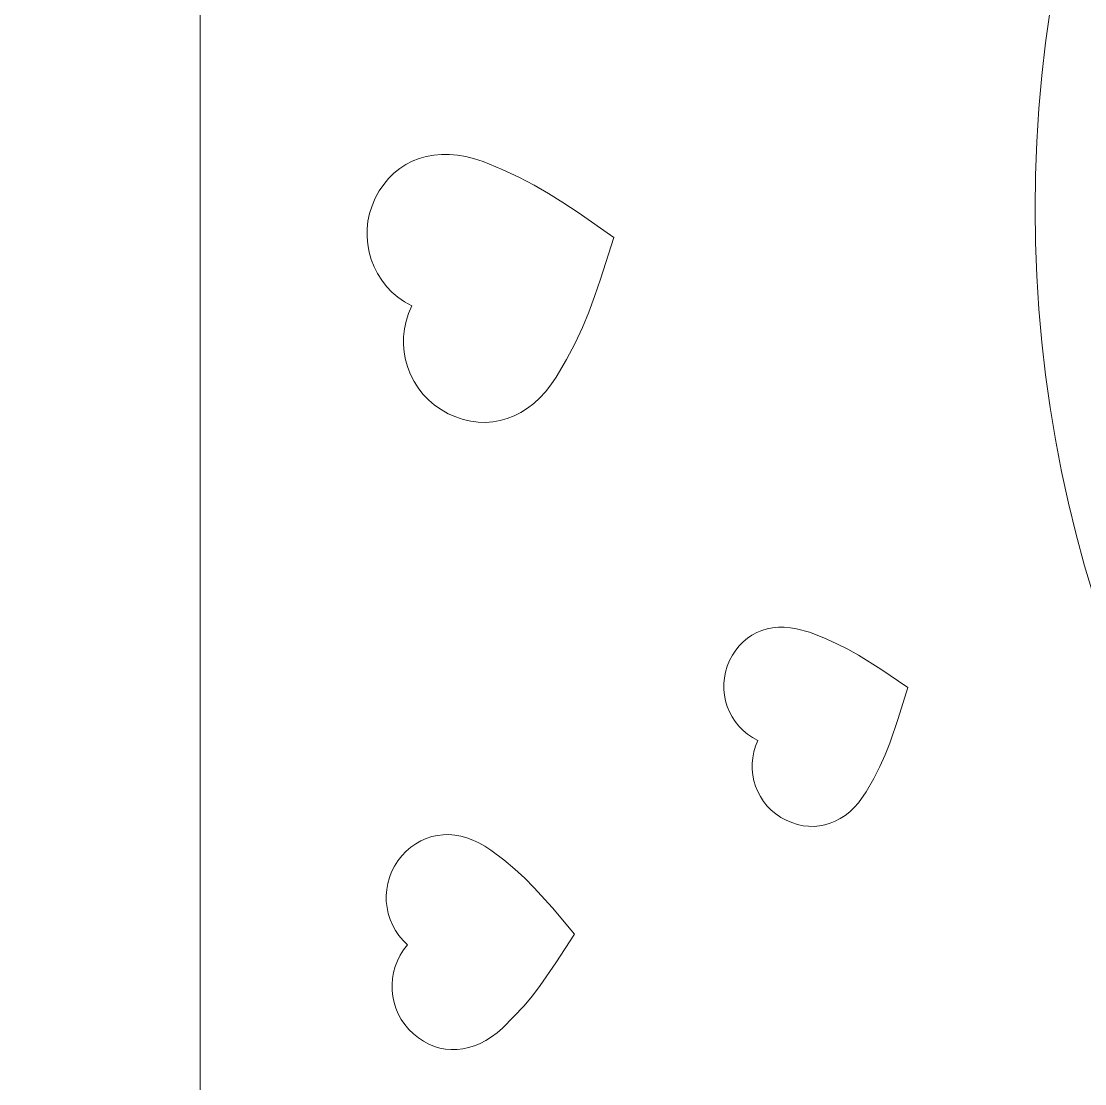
# Model space of a CAD drawing. Header units: millimetres. Extents: x -178 to 178, y -197 to 165.
# Drawn here: x 30.12 to 61.59, y 42.08 to 73.53 of the extents above; entities that cross this region are included whole.
import ezdxf

# ---------------------------------------------------------------- set-up
doc = ezdxf.new("R2010")
doc.units = ezdxf.units.MM
doc.header["$MEASUREMENT"] = 0
doc.layers.add('Calque_par_d_faut', color=7, linetype='Continuous')

msp = doc.modelspace()

# ---------------------------------------------------------------- linework, layer by layer
at = {"layer": 'Calque_par_d_faut', "color": 1, "lineweight": 9}
msp.add_open_spline([(-173.1455, 165.4772), (-174.4725, 165.4763), (-175.7447, 164.9484), (-176.6824, 164.0095), (-176.6824, 164.0095), (-177.6201, 163.0707), (-178.1464, 161.8041), (-178.1455, 160.4772), (-178.1455, 160.4772), (-178.1455, 160.4772), (-178.1455, -24.5228), (-178.1455, -24.5228), (-178.1455, -24.5228), (-178.1447, -25.8498), (-177.6168, -27.122), (-176.6779, -28.0597), (-176.6779, -28.0597), (-175.7391, -28.9974), (-174.4725, -29.5237), (-173.1455, -29.5228), (-173.1455, -29.5228), (-173.1455, -29.5228), (172.4975, -29.5228), (172.4975, -29.5228), (172.4975, -29.5228), (173.8245, -29.522), (175.0967, -28.9941), (176.0344, -28.0552), (176.0344, -28.0552), (176.9721, -27.1163), (177.4984, -25.8498), (177.4975, -24.5228), (177.4975, -24.5228), (177.4975, -24.5228), (177.4975, 71.9694), (177.4975, 71.9694), (177.4975, 71.9694), (177.4975, 71.9694), (177.4975, 79.9694), (177.4975, 79.9694), (177.4975, 79.9694), (177.4975, 79.9694), (177.4975, 160.4772), (177.4975, 160.4772), (177.4975, 160.4772), (177.4967, 161.8041), (176.9688, 163.0763), (176.0299, 164.014), (176.0299, 164.014), (175.0911, 164.9517), (173.8245, 165.478), (172.4975, 165.4772), (172.4975, 165.4772), (172.4975, 165.4772), (-173.1455, 165.4772), (-173.1455, 165.4772), (-173.1455, 165.4772), (-173.1455, 165.4772), (-173.1455, 165.4772), (-173.1455, 165.4772)], degree=3, knots=[0, 0, 0, 0, 0.0625, 0.0625, 0.0625, 0.0625, 0.125, 0.125, 0.125, 0.125, 0.1875, 0.1875, 0.1875, 0.1875, 0.25, 0.25, 0.25, 0.25, 0.3125, 0.3125, 0.3125, 0.3125, 0.375, 0.375, 0.375, 0.375, 0.4375, 0.4375, 0.4375, 0.4375, 0.5, 0.5, 0.5, 0.5, 0.5625, 0.5625, 0.5625, 0.5625, 0.625, 0.625, 0.625, 0.625, 0.6875, 0.6875, 0.6875, 0.6875, 0.75, 0.75, 0.75, 0.75, 0.8125, 0.8125, 0.8125, 0.8125, 0.875, 0.875, 0.875, 0.875, 1, 1, 1, 1], dxfattribs=at)
at = {"layer": 'Calque_par_d_faut', "color": 150, "lineweight": 9}
for points, knots in [([(159.0166, 157.1652), (159.8117, 157.1657), (160.5745, 156.8503), (161.1371, 156.2884), (161.1371, 156.2884), (161.6997, 155.7265), (162.0161, 154.9604), (162.0166, 154.1652), (162.0166, 154.1652), (162.0166, 154.1652), (162.0166, -18.2109), (162.0166, -18.2109), (162.0166, -18.2109), (162.0171, -19.006), (161.7017, -19.7688), (161.1398, -20.3314), (161.1398, -20.3314), (160.5779, -20.894), (159.8117, -21.2104), (159.0166, -21.2109), (159.0166, -21.2109), (159.0166, -21.2109), (38.413, -21.2109), (38.413, -21.2109), (38.413, -21.2109), (37.6179, -21.2114), (36.8551, -20.896), (36.2925, -20.3341), (36.2925, -20.3341), (35.7299, -19.7722), (35.4135, -19.006), (35.413, -18.2109), (35.413, -18.2109), (35.413, -18.2109), (35.413, 154.1652), (35.413, 154.1652), (35.413, 154.1652), (35.4125, 154.9604), (35.7279, 155.7231), (36.2898, 156.2857), (36.2898, 156.2857), (36.8517, 156.8484), (37.6179, 157.1647), (38.413, 157.1652), (38.413, 157.1652), (38.413, 157.1652), (159.0166, 157.1652), (159.0166, 157.1652), (159.0166, 157.1652), (159.0166, 157.1652), (159.0166, 157.1652), (159.0166, 157.1652)], [0, 0, 0, 0, 0.0714286, 0.0714286, 0.0714286, 0.0714286, 0.1428571, 0.1428571, 0.1428571, 0.1428571, 0.2142857, 0.2142857, 0.2142857, 0.2142857, 0.2857143, 0.2857143, 0.2857143, 0.2857143, 0.3571429, 0.3571429, 0.3571429, 0.3571429, 0.4285714, 0.4285714, 0.4285714, 0.4285714, 0.5, 0.5, 0.5, 0.5, 0.5714286, 0.5714286, 0.5714286, 0.5714286, 0.6428571, 0.6428571, 0.6428571, 0.6428571, 0.7142857, 0.7142857, 0.7142857, 0.7142857, 0.7857143, 0.7857143, 0.7857143, 0.7857143, 0.8571429, 0.8571429, 0.8571429, 0.8571429, 1, 1, 1, 1]), ([(137.3051, 67.9772), (137.3051, 89.29), (120.0277, 106.5674), (98.715, 106.5674), (98.715, 106.5674), (77.4022, 106.5674), (60.1247, 89.2901), (60.1247, 67.9773), (60.1247, 67.9773), (60.1246, 46.6645), (77.402, 29.387), (98.7148, 29.3869), (98.7148, 29.3869), (120.0275, 29.3868), (137.305, 46.6642), (137.3051, 67.977), (137.3051, 67.9771), (137.3051, 67.9771), (137.3051, 67.9772)], [0, 0, 0, 0, 0.2, 0.2, 0.2, 0.2, 0.4, 0.4, 0.4, 0.4, 0.6, 0.6, 0.6, 0.6, 1, 1, 1, 1.0002, 1.0002, 1.0002, 1.0002]), ([(41.6781, 65.1032), (41.6781, 65.1032), (41.4653, 65.2221), (41.4653, 65.2221), (41.4653, 65.2221), (41.4653, 65.2221), (41.2693, 65.3593), (41.2693, 65.3593), (41.2693, 65.3593), (41.2693, 65.3593), (41.0907, 65.5131), (41.0907, 65.5131), (41.0907, 65.5131), (41.0907, 65.5131), (40.9301, 65.6818), (40.9301, 65.6818), (40.9301, 65.6818), (40.9301, 65.6818), (40.7879, 65.864), (40.7879, 65.864), (40.7879, 65.864), (40.7879, 65.864), (40.6648, 66.058), (40.6648, 66.058), (40.6648, 66.058), (40.6648, 66.058), (40.5612, 66.2621), (40.5612, 66.2621), (40.5612, 66.2621), (40.5612, 66.2621), (40.4777, 66.4749), (40.4777, 66.4749), (40.4777, 66.4749), (40.4777, 66.4749), (40.4149, 66.6946), (40.4149, 66.6946), (40.4149, 66.6946), (40.4149, 66.6946), (40.3732, 66.9198), (40.3732, 66.9198), (40.3732, 66.9198), (40.3732, 66.9198), (40.3533, 67.1486), (40.3533, 67.1486), (40.3533, 67.1486), (40.3533, 67.1486), (40.3557, 67.3797), (40.3557, 67.3797), (40.3557, 67.3797), (40.3557, 67.3797), (40.3809, 67.6114), (40.3809, 67.6114), (40.3809, 67.6114), (40.3809, 67.6114), (40.4294, 67.842), (40.4294, 67.842), (40.4294, 67.842), (40.4294, 67.842), (40.5019, 68.0699), (40.5019, 68.0699), (40.5019, 68.0699), (40.5019, 68.0699), (40.5988, 68.2937), (40.5988, 68.2937), (40.5988, 68.2937), (40.5988, 68.2937), (40.7155, 68.5058), (40.7155, 68.5058), (40.7155, 68.5058), (40.7155, 68.5058), (40.8467, 68.6997), (40.8467, 68.6997), (40.8467, 68.6997), (40.8467, 68.6997), (40.9916, 68.8753), (40.9916, 68.8753), (40.9916, 68.8753), (40.9916, 68.8753), (41.1494, 69.0323), (41.1494, 69.0323), (41.1494, 69.0323), (41.1494, 69.0323), (41.3194, 69.1703), (41.3194, 69.1703), (41.3194, 69.1703), (41.3194, 69.1703), (41.501, 69.2893), (41.501, 69.2893), (41.501, 69.2893), (41.501, 69.2893), (41.6933, 69.3889), (41.6933, 69.3889), (41.6933, 69.3889), (41.6933, 69.3889), (41.8957, 69.4688), (41.8957, 69.4688), (41.8957, 69.4688), (41.8957, 69.4688), (42.1074, 69.529), (42.1074, 69.529), (42.1074, 69.529), (42.1074, 69.529), (42.3277, 69.569), (42.3277, 69.569), (42.3277, 69.569), (42.3277, 69.569), (42.5559, 69.5886), (42.5559, 69.5886), (42.5559, 69.5886), (42.5559, 69.5886), (42.7912, 69.5877), (42.7912, 69.5877), (42.7912, 69.5877), (42.7912, 69.5877), (43.0329, 69.5659), (43.0329, 69.5659), (43.0329, 69.5659), (43.0329, 69.5659), (43.2803, 69.523), (43.2803, 69.523), (43.2803, 69.523), (43.2803, 69.523), (43.5327, 69.4588), (43.5327, 69.4588), (43.5327, 69.4588), (43.5327, 69.4588), (43.7893, 69.373), (43.7893, 69.373), (43.7893, 69.373), (43.7893, 69.373), (44.3548, 69.1401), (44.3548, 69.1401), (44.3548, 69.1401), (44.3548, 69.1401), (44.8501, 68.9121), (44.8501, 68.9121), (44.8501, 68.9121), (44.8501, 68.9121), (45.2986, 68.6797), (45.2986, 68.6797), (45.2986, 68.6797), (45.2986, 68.6797), (45.7237, 68.4338), (45.7237, 68.4338), (45.7237, 68.4338), (45.7237, 68.4338), (46.149, 68.1648), (46.149, 68.1648), (46.149, 68.1648), (46.149, 68.1648), (46.5979, 67.8636), (46.5979, 67.8636), (46.5979, 67.8636), (46.5979, 67.8636), (47.6603, 67.127), (47.6603, 67.127), (47.6603, 67.127), (47.6603, 67.127), (47.2633, 65.8967), (47.2633, 65.8967), (47.2633, 65.8967), (47.2633, 65.8967), (47.0895, 65.3848), (47.0895, 65.3848), (47.0895, 65.3848), (47.0895, 65.3848), (46.9149, 64.9129), (46.9149, 64.9129), (46.9149, 64.9129), (46.9149, 64.9129), (46.7264, 64.4593), (46.7264, 64.4593), (46.7264, 64.4593), (46.7264, 64.4593), (46.5111, 64.0024), (46.5111, 64.0024), (46.5111, 64.0024), (46.5111, 64.0024), (46.2559, 63.5206), (46.2559, 63.5206), (46.2559, 63.5206), (46.2559, 63.5206), (45.948, 62.9921), (45.948, 62.9921), (45.948, 62.9921), (45.948, 62.9921), (45.7962, 62.7681), (45.7962, 62.7681), (45.7962, 62.7681), (45.7962, 62.7681), (45.6346, 62.5639), (45.6346, 62.5639), (45.6346, 62.5639), (45.6346, 62.5639), (45.4641, 62.3796), (45.4641, 62.3796), (45.4641, 62.3796), (45.4641, 62.3796), (45.2852, 62.2156), (45.2852, 62.2156), (45.2852, 62.2156), (45.2852, 62.2156), (45.0988, 62.072), (45.0988, 62.072), (45.0988, 62.072), (45.0988, 62.072), (44.9056, 61.949), (44.9056, 61.949), (44.9056, 61.949), (44.9056, 61.949), (44.7062, 61.8471), (44.7062, 61.8471), (44.7062, 61.8471), (44.7062, 61.8471), (44.5015, 61.7663), (44.5015, 61.7663), (44.5015, 61.7663), (44.5015, 61.7663), (44.2921, 61.707), (44.2921, 61.707), (44.2921, 61.707), (44.2921, 61.707), (44.0789, 61.6694), (44.0789, 61.6694), (44.0789, 61.6694), (44.0789, 61.6694), (43.8624, 61.6537), (43.8624, 61.6537), (43.8624, 61.6537), (43.8624, 61.6537), (43.6434, 61.6601), (43.6434, 61.6601), (43.6434, 61.6601), (43.6434, 61.6601), (43.4227, 61.689), (43.4227, 61.689), (43.4227, 61.689), (43.4227, 61.689), (43.201, 61.7406), (43.201, 61.7406), (43.201, 61.7406), (43.201, 61.7406), (42.979, 61.8151), (42.979, 61.8151), (42.979, 61.8151), (42.979, 61.8151), (42.7575, 61.9127), (42.7575, 61.9127), (42.7575, 61.9127), (42.7575, 61.9127), (42.5447, 62.0317), (42.5447, 62.0317), (42.5447, 62.0317), (42.5447, 62.0317), (42.3487, 62.1688), (42.3487, 62.1688), (42.3487, 62.1688), (42.3487, 62.1688), (42.1701, 62.3226), (42.1701, 62.3226), (42.1701, 62.3226), (42.1701, 62.3226), (42.0094, 62.4914), (42.0094, 62.4914), (42.0094, 62.4914), (42.0094, 62.4914), (41.8673, 62.6735), (41.8673, 62.6735), (41.8673, 62.6735), (41.8673, 62.6735), (41.7441, 62.8675), (41.7441, 62.8675), (41.7441, 62.8675), (41.7441, 62.8675), (41.6405, 63.0717), (41.6405, 63.0717), (41.6405, 63.0717), (41.6405, 63.0717), (41.5571, 63.2844), (41.5571, 63.2844), (41.5571, 63.2844), (41.5571, 63.2844), (41.4942, 63.5041), (41.4942, 63.5041), (41.4942, 63.5041), (41.4942, 63.5041), (41.4526, 63.7293), (41.4526, 63.7293), (41.4526, 63.7293), (41.4526, 63.7293), (41.4327, 63.9582), (41.4327, 63.9582), (41.4327, 63.9582), (41.4327, 63.9582), (41.435, 64.1892), (41.435, 64.1892), (41.435, 64.1892), (41.435, 64.1892), (41.4602, 64.4209), (41.4602, 64.4209), (41.4602, 64.4209), (41.4602, 64.4209), (41.5088, 64.6515), (41.5088, 64.6515), (41.5088, 64.6515), (41.5088, 64.6515), (41.5812, 64.8795), (41.5812, 64.8795), (41.5812, 64.8795), (41.5812, 64.8795), (41.6781, 65.1032), (41.6781, 65.1032), (41.6781, 65.1032), (41.6781, 65.1032), (41.6781, 65.1032), (41.6781, 65.1032)], [0, 0, 0, 0, 0.0125, 0.0125, 0.0125, 0.0125, 0.025, 0.025, 0.025, 0.025, 0.0375, 0.0375, 0.0375, 0.0375, 0.05, 0.05, 0.05, 0.05, 0.0625, 0.0625, 0.0625, 0.0625, 0.075, 0.075, 0.075, 0.075, 0.0875, 0.0875, 0.0875, 0.0875, 0.1, 0.1, 0.1, 0.1, 0.1125, 0.1125, 0.1125, 0.1125, 0.125, 0.125, 0.125, 0.125, 0.1375, 0.1375, 0.1375, 0.1375, 0.15, 0.15, 0.15, 0.15, 0.1625, 0.1625, 0.1625, 0.1625, 0.175, 0.175, 0.175, 0.175, 0.1875, 0.1875, 0.1875, 0.1875, 0.2, 0.2, 0.2, 0.2, 0.2125, 0.2125, 0.2125, 0.2125, 0.225, 0.225, 0.225, 0.225, 0.2375, 0.2375, 0.2375, 0.2375, 0.25, 0.25, 0.25, 0.25, 0.2625, 0.2625, 0.2625, 0.2625, 0.275, 0.275, 0.275, 0.275, 0.2875, 0.2875, 0.2875, 0.2875, 0.3, 0.3, 0.3, 0.3, 0.3125, 0.3125, 0.3125, 0.3125, 0.325, 0.325, 0.325, 0.325, 0.3375, 0.3375, 0.3375, 0.3375, 0.35, 0.35, 0.35, 0.35, 0.3625, 0.3625, 0.3625, 0.3625, 0.375, 0.375, 0.375, 0.375, 0.3875, 0.3875, 0.3875, 0.3875, 0.4, 0.4, 0.4, 0.4, 0.4125, 0.4125, 0.4125, 0.4125, 0.425, 0.425, 0.425, 0.425, 0.4375, 0.4375, 0.4375, 0.4375, 0.45, 0.45, 0.45, 0.45, 0.4625, 0.4625, 0.4625, 0.4625, 0.475, 0.475, 0.475, 0.475, 0.4875, 0.4875, 0.4875, 0.4875, 0.5, 0.5, 0.5, 0.5, 0.5125, 0.5125, 0.5125, 0.5125, 0.525, 0.525, 0.525, 0.525, 0.5375, 0.5375, 0.5375, 0.5375, 0.55, 0.55, 0.55, 0.55, 0.5625, 0.5625, 0.5625, 0.5625, 0.575, 0.575, 0.575, 0.575, 0.5875, 0.5875, 0.5875, 0.5875, 0.6, 0.6, 0.6, 0.6, 0.6125, 0.6125, 0.6125, 0.6125, 0.625, 0.625, 0.625, 0.625, 0.6375, 0.6375, 0.6375, 0.6375, 0.65, 0.65, 0.65, 0.65, 0.6625, 0.6625, 0.6625, 0.6625, 0.675, 0.675, 0.675, 0.675, 0.6875, 0.6875, 0.6875, 0.6875, 0.7, 0.7, 0.7, 0.7, 0.7125, 0.7125, 0.7125, 0.7125, 0.725, 0.725, 0.725, 0.725, 0.7375, 0.7375, 0.7375, 0.7375, 0.75, 0.75, 0.75, 0.75, 0.7625, 0.7625, 0.7625, 0.7625, 0.775, 0.775, 0.775, 0.775, 0.7875, 0.7875, 0.7875, 0.7875, 0.8, 0.8, 0.8, 0.8, 0.8125, 0.8125, 0.8125, 0.8125, 0.825, 0.825, 0.825, 0.825, 0.8375, 0.8375, 0.8375, 0.8375, 0.85, 0.85, 0.85, 0.85, 0.8625, 0.8625, 0.8625, 0.8625, 0.875, 0.875, 0.875, 0.875, 0.8875, 0.8875, 0.8875, 0.8875, 0.9, 0.9, 0.9, 0.9, 0.9125, 0.9125, 0.9125, 0.9125, 0.925, 0.925, 0.925, 0.925, 0.9375, 0.9375, 0.9375, 0.9375, 0.95, 0.95, 0.95, 0.95, 0.9625, 0.9625, 0.9625, 0.9625, 0.975, 0.975, 0.975, 0.975, 1, 1, 1, 1]), ([(51.9221, 52.2406), (51.9221, 52.2406), (51.7624, 52.3268), (51.7624, 52.3268), (51.7624, 52.3268), (51.7624, 52.3268), (51.615, 52.4268), (51.615, 52.4268), (51.615, 52.4268), (51.615, 52.4268), (51.4803, 52.5393), (51.4803, 52.5393), (51.4803, 52.5393), (51.4803, 52.5393), (51.3589, 52.6633), (51.3589, 52.6633), (51.3589, 52.6633), (51.3589, 52.6633), (51.2511, 52.7973), (51.2511, 52.7973), (51.2511, 52.7973), (51.2511, 52.7973), (51.1573, 52.9404), (51.1573, 52.9404), (51.1573, 52.9404), (51.1573, 52.9404), (51.078, 53.0913), (51.078, 53.0913), (51.078, 53.0913), (51.078, 53.0913), (51.0135, 53.2488), (51.0135, 53.2488), (51.0135, 53.2488), (51.0135, 53.2488), (50.9643, 53.4117), (50.9643, 53.4117), (50.9643, 53.4117), (50.9643, 53.4117), (50.9309, 53.5788), (50.9309, 53.5788), (50.9309, 53.5788), (50.9309, 53.5788), (50.9136, 53.749), (50.9136, 53.749), (50.9136, 53.749), (50.9136, 53.749), (50.9128, 53.9211), (50.9128, 53.9211), (50.9128, 53.9211), (50.9128, 53.9211), (50.9291, 54.0938), (50.9291, 54.0938), (50.9291, 54.0938), (50.9291, 54.0938), (50.9627, 54.266), (50.9627, 54.266), (50.9627, 54.266), (50.9627, 54.266), (51.0142, 54.4365), (51.0142, 54.4365), (51.0142, 54.4365), (51.0142, 54.4365), (51.0839, 54.6041), (51.0839, 54.6041), (51.0839, 54.6041), (51.0839, 54.6041), (51.1685, 54.7633), (51.1685, 54.7633), (51.1685, 54.7633), (51.1685, 54.7633), (51.2641, 54.9091), (51.2641, 54.9091), (51.2641, 54.9091), (51.2641, 54.9091), (51.37, 55.0414), (51.37, 55.0414), (51.37, 55.0414), (51.37, 55.0414), (51.4858, 55.16), (51.4858, 55.16), (51.4858, 55.16), (51.4858, 55.16), (51.6109, 55.2646), (51.6109, 55.2646), (51.6109, 55.2646), (51.6109, 55.2646), (51.7448, 55.3551), (51.7448, 55.3551), (51.7448, 55.3551), (51.7448, 55.3551), (51.8869, 55.4314), (51.8869, 55.4314), (51.8869, 55.4314), (51.8869, 55.4314), (52.0367, 55.4931), (52.0367, 55.4931), (52.0367, 55.4931), (52.0367, 55.4931), (52.1937, 55.5402), (52.1937, 55.5402), (52.1937, 55.5402), (52.1937, 55.5402), (52.3572, 55.5723), (52.3572, 55.5723), (52.3572, 55.5723), (52.3572, 55.5723), (52.5269, 55.5894), (52.5269, 55.5894), (52.5269, 55.5894), (52.5269, 55.5894), (52.7021, 55.5913), (52.7021, 55.5913), (52.7021, 55.5913), (52.7021, 55.5913), (52.8823, 55.5777), (52.8823, 55.5777), (52.8823, 55.5777), (52.8823, 55.5777), (53.0669, 55.5485), (53.0669, 55.5485), (53.0669, 55.5485), (53.0669, 55.5485), (53.4475, 55.4423), (53.4475, 55.4423), (53.4475, 55.4423), (53.4475, 55.4423), (53.8711, 55.275), (53.8711, 55.275), (53.8711, 55.275), (53.8711, 55.275), (54.2423, 55.1106), (54.2423, 55.1106), (54.2423, 55.1106), (54.2423, 55.1106), (54.5787, 54.9426), (54.5787, 54.9426), (54.5787, 54.9426), (54.5787, 54.9426), (54.8979, 54.764), (54.8979, 54.764), (54.8979, 54.764), (54.8979, 54.764), (55.5549, 54.349), (55.5549, 54.349), (55.5549, 54.349), (55.5549, 54.349), (56.3538, 53.8122), (56.3538, 53.8122), (56.3538, 53.8122), (56.3538, 53.8122), (56.0716, 52.8919), (56.0716, 52.8919), (56.0716, 52.8919), (56.0716, 52.8919), (55.8229, 52.1557), (55.8229, 52.1557), (55.8229, 52.1557), (55.8229, 52.1557), (55.6874, 51.816), (55.6874, 51.816), (55.6874, 51.816), (55.6874, 51.816), (55.5321, 51.4735), (55.5321, 51.4735), (55.5321, 51.4735), (55.5321, 51.4735), (55.3474, 51.112), (55.3474, 51.112), (55.3474, 51.112), (55.3474, 51.112), (55.1239, 50.7152), (55.1239, 50.7152), (55.1239, 50.7152), (55.1239, 50.7152), (54.8952, 50.393), (54.8952, 50.393), (54.8952, 50.393), (54.8952, 50.393), (54.7702, 50.254), (54.7702, 50.254), (54.7702, 50.254), (54.7702, 50.254), (54.6389, 50.1299), (54.6389, 50.1299), (54.6389, 50.1299), (54.6389, 50.1299), (54.5017, 50.021), (54.5017, 50.021), (54.5017, 50.021), (54.5017, 50.021), (54.3591, 49.9274), (54.3591, 49.9274), (54.3591, 49.9274), (54.3591, 49.9274), (54.2118, 49.8493), (54.2118, 49.8493), (54.2118, 49.8493), (54.2118, 49.8493), (54.0603, 49.7869), (54.0603, 49.7869), (54.0603, 49.7869), (54.0603, 49.7869), (53.9051, 49.7405), (53.9051, 49.7405), (53.9051, 49.7405), (53.9051, 49.7405), (53.7467, 49.7102), (53.7467, 49.7102), (53.7467, 49.7102), (53.7467, 49.7102), (53.5857, 49.6961), (53.5857, 49.6961), (53.5857, 49.6961), (53.5857, 49.6961), (53.4226, 49.6986), (53.4226, 49.6986), (53.4226, 49.6986), (53.4226, 49.6986), (53.258, 49.7177), (53.258, 49.7177), (53.258, 49.7177), (53.258, 49.7177), (53.0924, 49.7537), (53.0924, 49.7537), (53.0924, 49.7537), (53.0924, 49.7537), (52.9263, 49.8067), (52.9263, 49.8067), (52.9263, 49.8067), (52.9263, 49.8067), (52.7603, 49.877), (52.7603, 49.877), (52.7603, 49.877), (52.7603, 49.877), (52.6006, 49.9633), (52.6006, 49.9633), (52.6006, 49.9633), (52.6006, 49.9633), (52.4532, 50.0632), (52.4532, 50.0632), (52.4532, 50.0632), (52.4532, 50.0632), (52.3185, 50.1758), (52.3185, 50.1758), (52.3185, 50.1758), (52.3185, 50.1758), (52.1971, 50.2997), (52.1971, 50.2997), (52.1971, 50.2997), (52.1971, 50.2997), (52.0893, 50.4338), (52.0893, 50.4338), (52.0893, 50.4338), (52.0893, 50.4338), (51.9955, 50.5768), (51.9955, 50.5768), (51.9955, 50.5768), (51.9955, 50.5768), (51.9162, 50.7277), (51.9162, 50.7277), (51.9162, 50.7277), (51.9162, 50.7277), (51.8517, 50.8852), (51.8517, 50.8852), (51.8517, 50.8852), (51.8517, 50.8852), (51.8025, 51.0481), (51.8025, 51.0481), (51.8025, 51.0481), (51.8025, 51.0481), (51.7691, 51.2153), (51.7691, 51.2153), (51.7691, 51.2153), (51.7691, 51.2153), (51.7518, 51.3854), (51.7518, 51.3854), (51.7518, 51.3854), (51.7518, 51.3854), (51.751, 51.5575), (51.751, 51.5575), (51.751, 51.5575), (51.751, 51.5575), (51.7673, 51.7302), (51.7673, 51.7302), (51.7673, 51.7302), (51.7673, 51.7302), (51.8009, 51.9024), (51.8009, 51.9024), (51.8009, 51.9024), (51.8009, 51.9024), (51.8524, 52.073), (51.8524, 52.073), (51.8524, 52.073), (51.8524, 52.073), (51.9221, 52.2406), (51.9221, 52.2406), (51.9221, 52.2406), (51.9221, 52.2406), (51.9221, 52.2406), (51.9221, 52.2406)], [0, 0, 0, 0, 0.0131579, 0.0131579, 0.0131579, 0.0131579, 0.0263158, 0.0263158, 0.0263158, 0.0263158, 0.0394737, 0.0394737, 0.0394737, 0.0394737, 0.0526316, 0.0526316, 0.0526316, 0.0526316, 0.0657895, 0.0657895, 0.0657895, 0.0657895, 0.0789474, 0.0789474, 0.0789474, 0.0789474, 0.0921053, 0.0921053, 0.0921053, 0.0921053, 0.1052632, 0.1052632, 0.1052632, 0.1052632, 0.1184211, 0.1184211, 0.1184211, 0.1184211, 0.1315789, 0.1315789, 0.1315789, 0.1315789, 0.1447368, 0.1447368, 0.1447368, 0.1447368, 0.1578947, 0.1578947, 0.1578947, 0.1578947, 0.1710526, 0.1710526, 0.1710526, 0.1710526, 0.1842105, 0.1842105, 0.1842105, 0.1842105, 0.1973684, 0.1973684, 0.1973684, 0.1973684, 0.2105263, 0.2105263, 0.2105263, 0.2105263, 0.2236842, 0.2236842, 0.2236842, 0.2236842, 0.2368421, 0.2368421, 0.2368421, 0.2368421, 0.25, 0.25, 0.25, 0.25, 0.2631579, 0.2631579, 0.2631579, 0.2631579, 0.2763158, 0.2763158, 0.2763158, 0.2763158, 0.2894737, 0.2894737, 0.2894737, 0.2894737, 0.3026316, 0.3026316, 0.3026316, 0.3026316, 0.3157895, 0.3157895, 0.3157895, 0.3157895, 0.3289474, 0.3289474, 0.3289474, 0.3289474, 0.3421053, 0.3421053, 0.3421053, 0.3421053, 0.3552632, 0.3552632, 0.3552632, 0.3552632, 0.3684211, 0.3684211, 0.3684211, 0.3684211, 0.3815789, 0.3815789, 0.3815789, 0.3815789, 0.3947368, 0.3947368, 0.3947368, 0.3947368, 0.4078947, 0.4078947, 0.4078947, 0.4078947, 0.4210526, 0.4210526, 0.4210526, 0.4210526, 0.4342105, 0.4342105, 0.4342105, 0.4342105, 0.4473684, 0.4473684, 0.4473684, 0.4473684, 0.4605263, 0.4605263, 0.4605263, 0.4605263, 0.4736842, 0.4736842, 0.4736842, 0.4736842, 0.4868421, 0.4868421, 0.4868421, 0.4868421, 0.5, 0.5, 0.5, 0.5, 0.5131579, 0.5131579, 0.5131579, 0.5131579, 0.5263158, 0.5263158, 0.5263158, 0.5263158, 0.5394737, 0.5394737, 0.5394737, 0.5394737, 0.5526316, 0.5526316, 0.5526316, 0.5526316, 0.5657895, 0.5657895, 0.5657895, 0.5657895, 0.5789474, 0.5789474, 0.5789474, 0.5789474, 0.5921053, 0.5921053, 0.5921053, 0.5921053, 0.6052632, 0.6052632, 0.6052632, 0.6052632, 0.6184211, 0.6184211, 0.6184211, 0.6184211, 0.6315789, 0.6315789, 0.6315789, 0.6315789, 0.6447368, 0.6447368, 0.6447368, 0.6447368, 0.6578947, 0.6578947, 0.6578947, 0.6578947, 0.6710526, 0.6710526, 0.6710526, 0.6710526, 0.6842105, 0.6842105, 0.6842105, 0.6842105, 0.6973684, 0.6973684, 0.6973684, 0.6973684, 0.7105263, 0.7105263, 0.7105263, 0.7105263, 0.7236842, 0.7236842, 0.7236842, 0.7236842, 0.7368421, 0.7368421, 0.7368421, 0.7368421, 0.75, 0.75, 0.75, 0.75, 0.7631579, 0.7631579, 0.7631579, 0.7631579, 0.7763158, 0.7763158, 0.7763158, 0.7763158, 0.7894737, 0.7894737, 0.7894737, 0.7894737, 0.8026316, 0.8026316, 0.8026316, 0.8026316, 0.8157895, 0.8157895, 0.8157895, 0.8157895, 0.8289474, 0.8289474, 0.8289474, 0.8289474, 0.8421053, 0.8421053, 0.8421053, 0.8421053, 0.8552632, 0.8552632, 0.8552632, 0.8552632, 0.8684211, 0.8684211, 0.8684211, 0.8684211, 0.8815789, 0.8815789, 0.8815789, 0.8815789, 0.8947368, 0.8947368, 0.8947368, 0.8947368, 0.9078947, 0.9078947, 0.9078947, 0.9078947, 0.9210526, 0.9210526, 0.9210526, 0.9210526, 0.9342105, 0.9342105, 0.9342105, 0.9342105, 0.9473684, 0.9473684, 0.9473684, 0.9473684, 0.9605263, 0.9605263, 0.9605263, 0.9605263, 0.9736842, 0.9736842, 0.9736842, 0.9736842, 1, 1, 1, 1]), ([(41.5555, 46.189), (41.5555, 46.189), (41.4184, 46.3221), (41.4184, 46.3221), (41.4184, 46.3221), (41.4184, 46.3221), (41.2978, 46.4655), (41.2978, 46.4655), (41.2978, 46.4655), (41.2978, 46.4655), (41.1937, 46.6181), (41.1937, 46.6181), (41.1937, 46.6181), (41.1937, 46.6181), (41.1062, 46.7784), (41.1062, 46.7784), (41.1062, 46.7784), (41.1062, 46.7784), (41.0354, 46.945), (41.0354, 46.945), (41.0354, 46.945), (41.0354, 46.945), (40.9814, 47.1168), (40.9814, 47.1168), (40.9814, 47.1168), (40.9814, 47.1168), (40.9443, 47.2923), (40.9443, 47.2923), (40.9443, 47.2923), (40.9443, 47.2923), (40.9242, 47.4703), (40.9242, 47.4703), (40.9242, 47.4703), (40.9242, 47.4703), (40.921, 47.6493), (40.921, 47.6493), (40.921, 47.6493), (40.921, 47.6493), (40.9351, 47.8282), (40.9351, 47.8282), (40.9351, 47.8282), (40.9351, 47.8282), (40.9663, 48.0055), (40.9663, 48.0055), (40.9663, 48.0055), (40.9663, 48.0055), (41.0149, 48.18), (41.0149, 48.18), (41.0149, 48.18), (41.0149, 48.18), (41.0808, 48.3502), (41.0808, 48.3502), (41.0808, 48.3502), (41.0808, 48.3502), (41.1642, 48.515), (41.1642, 48.515), (41.1642, 48.515), (41.1642, 48.515), (41.2652, 48.6729), (41.2652, 48.6729), (41.2652, 48.6729), (41.2652, 48.6729), (41.3838, 48.8227), (41.3838, 48.8227), (41.3838, 48.8227), (41.3838, 48.8227), (41.5151, 48.9596), (41.5151, 48.9596), (41.5151, 48.9596), (41.5151, 48.9596), (41.6536, 49.0799), (41.6536, 49.0799), (41.6536, 49.0799), (41.6536, 49.0799), (41.7988, 49.1836), (41.7988, 49.1836), (41.7988, 49.1836), (41.7988, 49.1836), (41.9501, 49.2704), (41.9501, 49.2704), (41.9501, 49.2704), (41.9501, 49.2704), (42.1067, 49.3406), (42.1067, 49.3406), (42.1067, 49.3406), (42.1067, 49.3406), (42.2682, 49.3939), (42.2682, 49.3939), (42.2682, 49.3939), (42.2682, 49.3939), (42.434, 49.4304), (42.434, 49.4304), (42.434, 49.4304), (42.434, 49.4304), (42.6034, 49.45), (42.6034, 49.45), (42.6034, 49.45), (42.6034, 49.45), (42.7758, 49.4527), (42.7758, 49.4527), (42.7758, 49.4527), (42.7758, 49.4527), (42.9507, 49.4384), (42.9507, 49.4384), (42.9507, 49.4384), (42.9507, 49.4384), (43.1274, 49.4071), (43.1274, 49.4071), (43.1274, 49.4071), (43.1274, 49.4071), (43.3054, 49.3588), (43.3054, 49.3588), (43.3054, 49.3588), (43.3054, 49.3588), (43.484, 49.2934), (43.484, 49.2934), (43.484, 49.2934), (43.484, 49.2934), (43.6626, 49.2109), (43.6626, 49.2109), (43.6626, 49.2109), (43.6626, 49.2109), (43.8406, 49.1112), (43.8406, 49.1112), (43.8406, 49.1112), (43.8406, 49.1112), (44.0175, 48.9944), (44.0175, 48.9944), (44.0175, 48.9944), (44.0175, 48.9944), (44.3986, 48.7036), (44.3986, 48.7036), (44.3986, 48.7036), (44.3986, 48.7036), (44.7274, 48.4307), (44.7274, 48.4307), (44.7274, 48.4307), (44.7274, 48.4307), (45.0199, 48.1641), (45.0199, 48.1641), (45.0199, 48.1641), (45.0199, 48.1641), (45.292, 47.8919), (45.292, 47.8919), (45.292, 47.8919), (45.292, 47.8919), (45.8385, 47.2834), (45.8385, 47.2834), (45.8385, 47.2834), (45.8385, 47.2834), (46.4937, 46.5108), (46.4937, 46.5108), (46.4937, 46.5108), (46.4937, 46.5108), (45.9443, 45.6597), (45.9443, 45.6597), (45.9443, 45.6597), (45.9443, 45.6597), (45.4815, 44.9854), (45.4815, 44.9854), (45.4815, 44.9854), (45.4815, 44.9854), (45.247, 44.6802), (45.247, 44.6802), (45.247, 44.6802), (45.247, 44.6802), (44.9916, 44.3778), (44.9916, 44.3778), (44.9916, 44.3778), (44.9916, 44.3778), (44.7009, 44.0647), (44.7009, 44.0647), (44.7009, 44.0647), (44.7009, 44.0647), (44.3609, 43.7269), (44.3609, 43.7269), (44.3609, 43.7269), (44.3609, 43.7269), (44.2006, 43.588), (44.2006, 43.588), (44.2006, 43.588), (44.2006, 43.588), (44.037, 43.4661), (44.037, 43.4661), (44.037, 43.4661), (44.037, 43.4661), (43.8706, 43.3611), (43.8706, 43.3611), (43.8706, 43.3611), (43.8706, 43.3611), (43.702, 43.2731), (43.702, 43.2731), (43.702, 43.2731), (43.702, 43.2731), (43.5318, 43.2021), (43.5318, 43.2021), (43.5318, 43.2021), (43.5318, 43.2021), (43.3607, 43.1481), (43.3607, 43.1481), (43.3607, 43.1481), (43.3607, 43.1481), (43.1891, 43.1113), (43.1891, 43.1113), (43.1891, 43.1113), (43.1891, 43.1113), (43.0178, 43.0915), (43.0178, 43.0915), (43.0178, 43.0915), (43.0178, 43.0915), (42.8473, 43.089), (42.8473, 43.089), (42.8473, 43.089), (42.8473, 43.089), (42.6782, 43.1036), (42.6782, 43.1036), (42.6782, 43.1036), (42.6782, 43.1036), (42.5112, 43.1355), (42.5112, 43.1355), (42.5112, 43.1355), (42.5112, 43.1355), (42.3467, 43.1847), (42.3467, 43.1847), (42.3467, 43.1847), (42.3467, 43.1847), (42.1855, 43.2513), (42.1855, 43.2513), (42.1855, 43.2513), (42.1855, 43.2513), (42.0281, 43.3352), (42.0281, 43.3352), (42.0281, 43.3352), (42.0281, 43.3352), (41.8751, 43.4365), (41.8751, 43.4365), (41.8751, 43.4365), (41.8751, 43.4365), (41.7271, 43.5552), (41.7271, 43.5552), (41.7271, 43.5552), (41.7271, 43.5552), (41.5901, 43.6883), (41.5901, 43.6883), (41.5901, 43.6883), (41.5901, 43.6883), (41.4694, 43.8318), (41.4694, 43.8318), (41.4694, 43.8318), (41.4694, 43.8318), (41.3653, 43.9843), (41.3653, 43.9843), (41.3653, 43.9843), (41.3653, 43.9843), (41.2779, 44.1446), (41.2779, 44.1446), (41.2779, 44.1446), (41.2779, 44.1446), (41.2071, 44.3113), (41.2071, 44.3113), (41.2071, 44.3113), (41.2071, 44.3113), (41.1531, 44.4831), (41.1531, 44.4831), (41.1531, 44.4831), (41.1531, 44.4831), (41.116, 44.6586), (41.116, 44.6586), (41.116, 44.6586), (41.116, 44.6586), (41.0958, 44.8365), (41.0958, 44.8365), (41.0958, 44.8365), (41.0958, 44.8365), (41.0927, 45.0156), (41.0927, 45.0156), (41.0927, 45.0156), (41.0927, 45.0156), (41.1067, 45.1944), (41.1067, 45.1944), (41.1067, 45.1944), (41.1067, 45.1944), (41.138, 45.3718), (41.138, 45.3718), (41.138, 45.3718), (41.138, 45.3718), (41.1865, 45.5462), (41.1865, 45.5462), (41.1865, 45.5462), (41.1865, 45.5462), (41.2524, 45.7165), (41.2524, 45.7165), (41.2524, 45.7165), (41.2524, 45.7165), (41.3359, 45.8812), (41.3359, 45.8812), (41.3359, 45.8812), (41.3359, 45.8812), (41.4368, 46.0392), (41.4368, 46.0392), (41.4368, 46.0392), (41.4368, 46.0392), (41.5555, 46.189), (41.5555, 46.189), (41.5555, 46.189), (41.5555, 46.189), (41.5555, 46.189), (41.5555, 46.189)], [0, 0, 0, 0, 0.0128205, 0.0128205, 0.0128205, 0.0128205, 0.025641, 0.025641, 0.025641, 0.025641, 0.0384615, 0.0384615, 0.0384615, 0.0384615, 0.0512821, 0.0512821, 0.0512821, 0.0512821, 0.0641026, 0.0641026, 0.0641026, 0.0641026, 0.0769231, 0.0769231, 0.0769231, 0.0769231, 0.0897436, 0.0897436, 0.0897436, 0.0897436, 0.1025641, 0.1025641, 0.1025641, 0.1025641, 0.1153846, 0.1153846, 0.1153846, 0.1153846, 0.1282051, 0.1282051, 0.1282051, 0.1282051, 0.1410256, 0.1410256, 0.1410256, 0.1410256, 0.1538462, 0.1538462, 0.1538462, 0.1538462, 0.1666667, 0.1666667, 0.1666667, 0.1666667, 0.1794872, 0.1794872, 0.1794872, 0.1794872, 0.1923077, 0.1923077, 0.1923077, 0.1923077, 0.2051282, 0.2051282, 0.2051282, 0.2051282, 0.2179487, 0.2179487, 0.2179487, 0.2179487, 0.2307692, 0.2307692, 0.2307692, 0.2307692, 0.2435897, 0.2435897, 0.2435897, 0.2435897, 0.2564103, 0.2564103, 0.2564103, 0.2564103, 0.2692308, 0.2692308, 0.2692308, 0.2692308, 0.2820513, 0.2820513, 0.2820513, 0.2820513, 0.2948718, 0.2948718, 0.2948718, 0.2948718, 0.3076923, 0.3076923, 0.3076923, 0.3076923, 0.3205128, 0.3205128, 0.3205128, 0.3205128, 0.3333333, 0.3333333, 0.3333333, 0.3333333, 0.3461538, 0.3461538, 0.3461538, 0.3461538, 0.3589744, 0.3589744, 0.3589744, 0.3589744, 0.3717949, 0.3717949, 0.3717949, 0.3717949, 0.3846154, 0.3846154, 0.3846154, 0.3846154, 0.3974359, 0.3974359, 0.3974359, 0.3974359, 0.4102564, 0.4102564, 0.4102564, 0.4102564, 0.4230769, 0.4230769, 0.4230769, 0.4230769, 0.4358974, 0.4358974, 0.4358974, 0.4358974, 0.4487179, 0.4487179, 0.4487179, 0.4487179, 0.4615385, 0.4615385, 0.4615385, 0.4615385, 0.474359, 0.474359, 0.474359, 0.474359, 0.4871795, 0.4871795, 0.4871795, 0.4871795, 0.5, 0.5, 0.5, 0.5, 0.5128205, 0.5128205, 0.5128205, 0.5128205, 0.525641, 0.525641, 0.525641, 0.525641, 0.5384615, 0.5384615, 0.5384615, 0.5384615, 0.5512821, 0.5512821, 0.5512821, 0.5512821, 0.5641026, 0.5641026, 0.5641026, 0.5641026, 0.5769231, 0.5769231, 0.5769231, 0.5769231, 0.5897436, 0.5897436, 0.5897436, 0.5897436, 0.6025641, 0.6025641, 0.6025641, 0.6025641, 0.6153846, 0.6153846, 0.6153846, 0.6153846, 0.6282051, 0.6282051, 0.6282051, 0.6282051, 0.6410256, 0.6410256, 0.6410256, 0.6410256, 0.6538462, 0.6538462, 0.6538462, 0.6538462, 0.6666667, 0.6666667, 0.6666667, 0.6666667, 0.6794872, 0.6794872, 0.6794872, 0.6794872, 0.6923077, 0.6923077, 0.6923077, 0.6923077, 0.7051282, 0.7051282, 0.7051282, 0.7051282, 0.7179487, 0.7179487, 0.7179487, 0.7179487, 0.7307692, 0.7307692, 0.7307692, 0.7307692, 0.7435897, 0.7435897, 0.7435897, 0.7435897, 0.7564103, 0.7564103, 0.7564103, 0.7564103, 0.7692308, 0.7692308, 0.7692308, 0.7692308, 0.7820513, 0.7820513, 0.7820513, 0.7820513, 0.7948718, 0.7948718, 0.7948718, 0.7948718, 0.8076923, 0.8076923, 0.8076923, 0.8076923, 0.8205128, 0.8205128, 0.8205128, 0.8205128, 0.8333333, 0.8333333, 0.8333333, 0.8333333, 0.8461538, 0.8461538, 0.8461538, 0.8461538, 0.8589744, 0.8589744, 0.8589744, 0.8589744, 0.8717949, 0.8717949, 0.8717949, 0.8717949, 0.8846154, 0.8846154, 0.8846154, 0.8846154, 0.8974359, 0.8974359, 0.8974359, 0.8974359, 0.9102564, 0.9102564, 0.9102564, 0.9102564, 0.9230769, 0.9230769, 0.9230769, 0.9230769, 0.9358974, 0.9358974, 0.9358974, 0.9358974, 0.9487179, 0.9487179, 0.9487179, 0.9487179, 0.9615385, 0.9615385, 0.9615385, 0.9615385, 0.974359, 0.974359, 0.974359, 0.974359, 1, 1, 1, 1])]:
    msp.add_open_spline(points, degree=3, knots=knots, dxfattribs=at)

doc.saveas('drawing.dxf')
